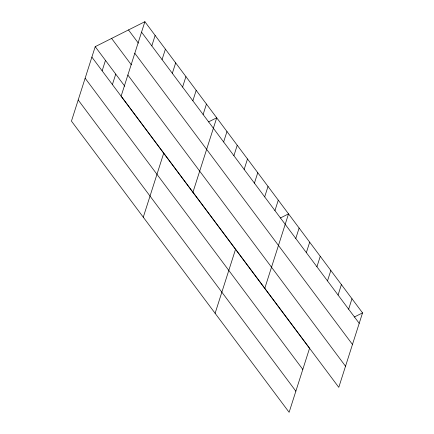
<?xml version="1.0" encoding="UTF-8"?>
<svg xmlns="http://www.w3.org/2000/svg" width="434" height="434" viewBox="0 0 434 434"><rect width="100%" height="100%" fill="white"/><g stroke="black" fill="none" stroke-linecap="round" stroke-linejoin="round"><path stroke-width="0.65" d="M144.88 21.7L121.119 96.158L338.786 387.34L362.547 312.887L144.88 21.7L95.214 46.66L71.453 121.113L289.12 412.3L309.55 348.29L91.878 57.104M102.142 70.834L105.473 60.386M112.401 84.559L115.737 74.111M151.808 45.874L155.139 35.425M162.066 59.599L165.403 49.156M172.331 73.33L175.667 62.881M182.589 87.055L185.926 76.612M143.28 217.206L163.71 153.197M192.853 100.786L196.19 90.337M203.117 114.511L206.448 104.062M192.951 192.246L216.712 117.793L208.515 121.911M223.64 141.967L226.971 131.518M233.899 155.692L237.235 145.244M244.163 169.423L247.494 158.974M254.422 183.148L257.758 172.699M215.112 313.299L235.543 249.29M264.686 196.873L268.017 186.43M274.944 210.604L278.281 200.155M264.778 288.339L288.539 213.881L280.348 218.004M295.782 238.472L299.113 228.029M306.35 252.615L309.686 242.172M316.923 266.758L320.259 256.315M327.496 280.901L330.833 270.458M338.07 295.044L341.401 284.601M348.643 309.192L351.974 298.744M354.356 317.004L362.547 312.887M141.544 32.149L359.216 323.335M128.491 29.935L138.359 43.134M134.806 53.268L352.473 344.455M111.603 38.42L131.339 64.823M127.856 75.033L345.529 366.22M95.214 46.66L124.813 86.257M85.14 78.228L302.807 369.415M78.191 99.988L295.863 391.175"/></g></svg>
